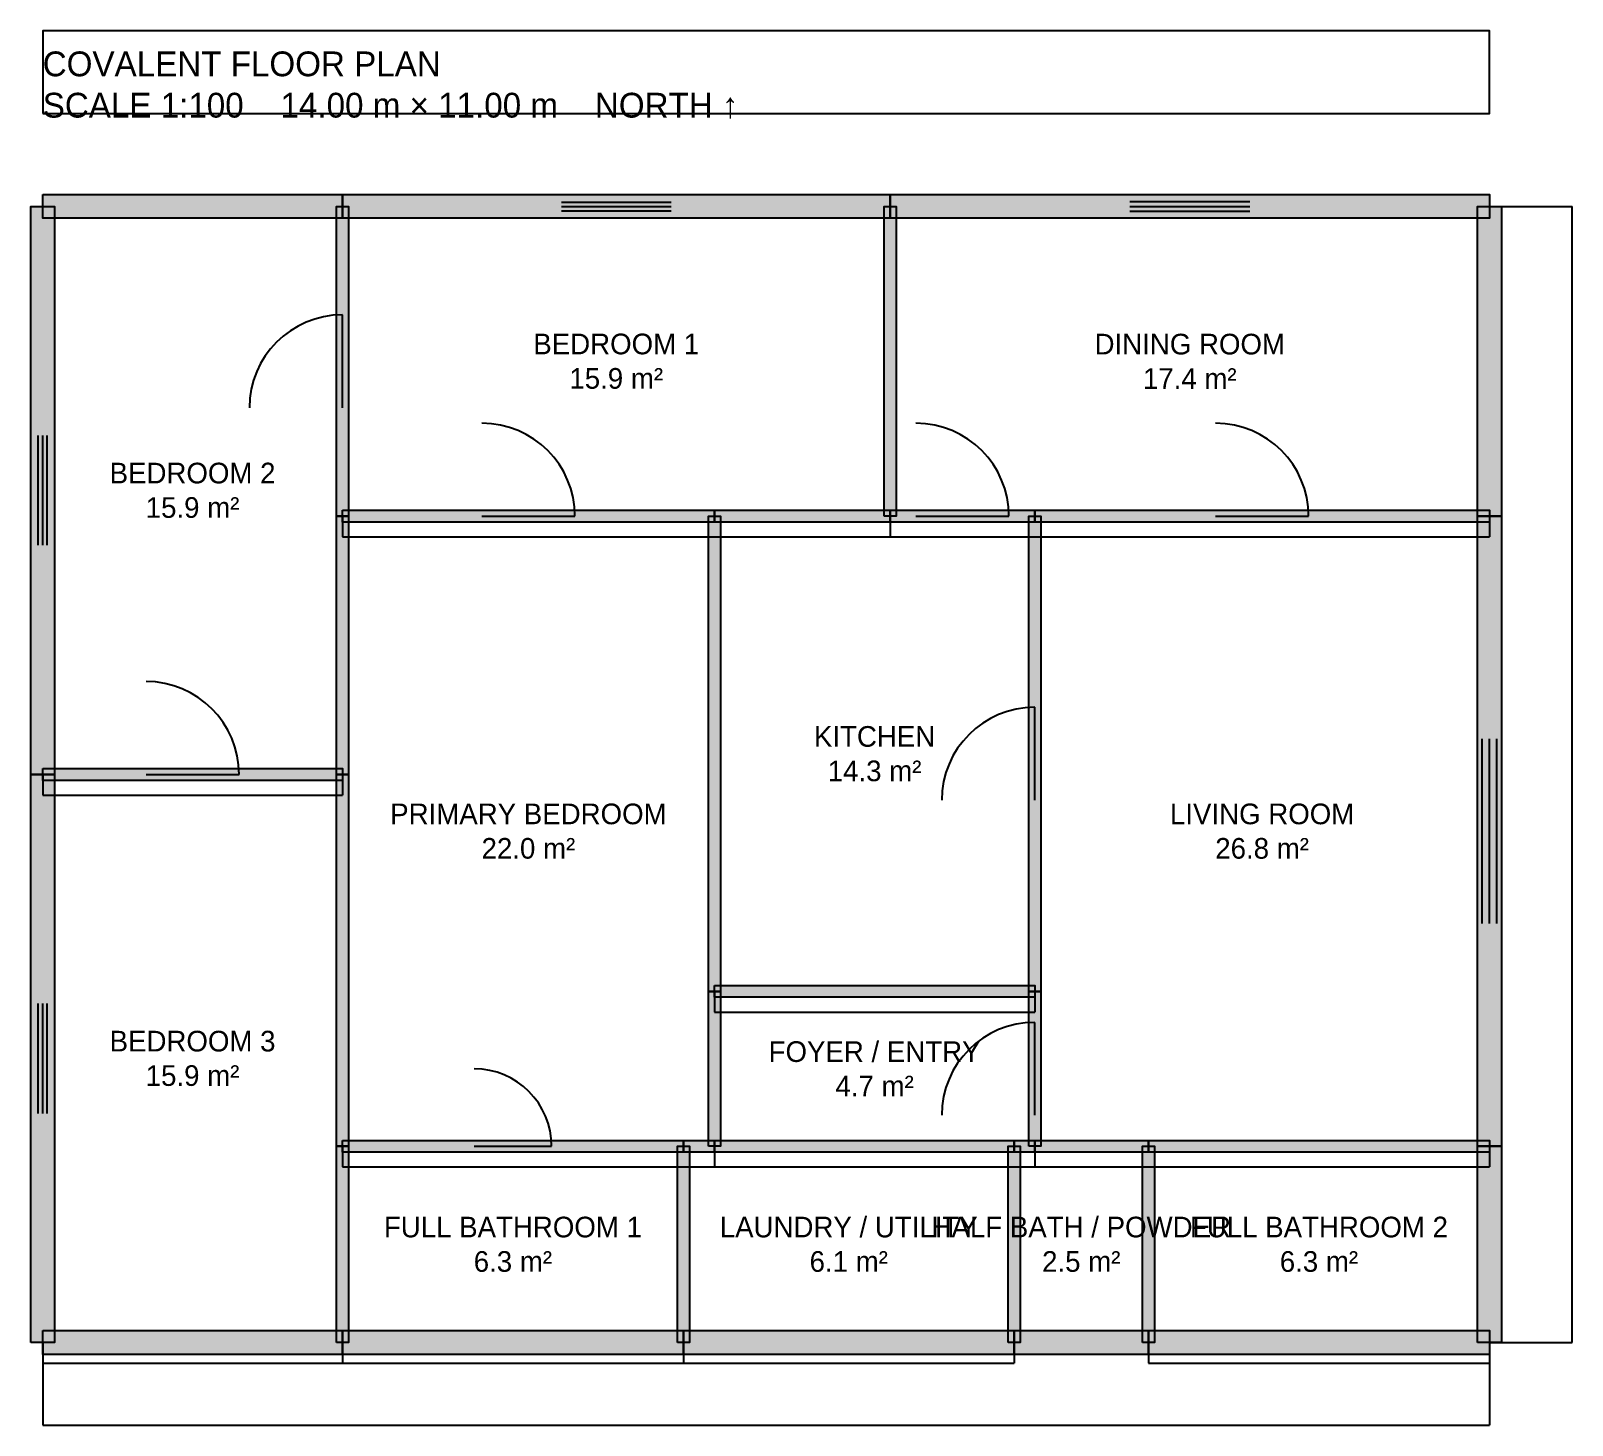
# Model space of a CAD drawing. Header units: millimetres. Extents: x -115 to 14800, y -800 to 12700.
import ezdxf

# ---------------------------------------------------------------- set-up
doc = ezdxf.new("R2010")
doc.units = ezdxf.units.MM
for name, color, linetype in [('A-ANNO-DIMS', 3, 'Continuous'), ('A-ANNO-TTLB', 7, 'Continuous'), ('A-AREA-IDEN', 2, 'Continuous'), ('A-DOOR', 1, 'Continuous'), ('A-GLAZ', 4, 'Continuous'), ('A-WALL', 7, 'Continuous'), ('A-WALL-EXTR', 7, 'Continuous')]:
    doc.layers.add(name, color=color, linetype=linetype)
doc.styles.add('OpenSansCondensed-Light', font='OpenSansCondensed-Light.ttf')
doc.dimstyles.new('EZDXF', dxfattribs={"dimtxt": 0.25, "dimasz": 0.175, "dimexe": 0.375, "dimexo": 0.125, "dimgap": 0.1, "dimtad": 1, "dimlfac": 100, "dimzin": 12, "dimdsep": 46, "dimtxsty": 'OpenSansCondensed-Light', "dimblk": 'ARCHTICK', "dimcen": 2.5, "dimazin": 3, "dimtfac": 0.5, "dimtmove": 2, "dimatfit": 3})

# ---------------------------------------------------------------- blocks, each defined once
blk = doc.blocks.new('DOOR')
at = {"layer": 'A-DOOR'}
blk.add_line((0, 0), (1, 0), dxfattribs=at)
blk.add_arc((0, 0), 1, 0, 90, dxfattribs=at)
blk = doc.blocks.new('WINDOW')
at = {"layer": 'A-GLAZ'}
for p, q in [((0, 0.04), (1, 0.04)), ((0, 0), (1, 0)), ((0, -0.04), (1, -0.04))]:
    blk.add_line(p, q, dxfattribs=at)
blk = doc.blocks.new('_ARCHTICK')
at = {"color": 0, "linetype": 'BYBLOCK', "const_width": 0.15}
blk.add_lwpolyline([(-0.5, -0.5), (0.5, 0.5)], dxfattribs=at)

msp = doc.modelspace()

# ---------------------------------------------------------------- hatches: boundary and pattern name
at = {"layer": 'A-WALL'}
for points in [[(2842.5, 8000), (2842.5, 11000), (2957.5, 11000), (2957.5, 8000)], [(8142.5, 8000), (8142.5, 11000), (8257.5, 11000), (8257.5, 8000)], [(2900, 8057.5), (6500, 8057.5), (6500, 7942.5), (2900, 7942.5)], [(6500, 8057.5), (8200, 8057.5), (8200, 7942.5), (6500, 7942.5)], [(8200, 8057.5), (9600, 8057.5), (9600, 7942.5), (8200, 7942.5)], [(9600, 8057.5), (14000, 8057.5), (14000, 7942.5), (9600, 7942.5)], [(2842.5, 5500), (2842.5, 8000), (2957.5, 8000), (2957.5, 5500)], [(6442.5, 3400), (6442.5, 8000), (6557.5, 8000), (6557.5, 3400)], [(9542.5, 3400), (9542.5, 8000), (9657.5, 8000), (9657.5, 3400)], [(0, 5557.5), (2900, 5557.5), (2900, 5442.5), (0, 5442.5)], [(2842.5, 1900), (2842.5, 5500), (2957.5, 5500), (2957.5, 1900)], [(6500, 3457.5), (9600, 3457.5), (9600, 3342.5), (6500, 3342.5)], [(6442.5, 1900), (6442.5, 3400), (6557.5, 3400), (6557.5, 1900)], [(9542.5, 1900), (9542.5, 3400), (9657.5, 3400), (9657.5, 1900)], [(2900, 1957.5), (6200, 1957.5), (6200, 1842.5), (2900, 1842.5)], [(6200, 1957.5), (6500, 1957.5), (6500, 1842.5), (6200, 1842.5)], [(6500, 1957.5), (9400, 1957.5), (9400, 1842.5), (6500, 1842.5)], [(9400, 1957.5), (9600, 1957.5), (9600, 1842.5), (9400, 1842.5)], [(9600, 1957.5), (10700, 1957.5), (10700, 1842.5), (9600, 1842.5)], [(10700, 1957.5), (14000, 1957.5), (14000, 1842.5), (10700, 1842.5)], [(2842.5, 0), (2842.5, 1900), (2957.5, 1900), (2957.5, 0)], [(6142.5, 0), (6142.5, 1900), (6257.5, 1900), (6257.5, 0)], [(9342.5, 0), (9342.5, 1900), (9457.5, 1900), (9457.5, 0)], [(10642.5, 0), (10642.5, 1900), (10757.5, 1900), (10757.5, 0)]]:
    msp.add_hatch(color=7, dxfattribs=at).paths.add_polyline_path(points)
at = {"layer": 'A-WALL-EXTR'}
for points in [[(0, 11115), (2900, 11115), (2900, 10885), (0, 10885)], [(2900, 11115), (8200, 11115), (8200, 10885), (2900, 10885)], [(8200, 11115), (14000, 11115), (14000, 10885), (8200, 10885)], [(-115, 5500), (-115, 11000), (115, 11000), (115, 5500)], [(13885, 8000), (13885, 11000), (14115, 11000), (14115, 8000)], [(13885, 1900), (13885, 8000), (14115, 8000), (14115, 1900)], [(-115, 0), (-115, 5500), (115, 5500), (115, 0)], [(13885, 0), (13885, 1900), (14115, 1900), (14115, 0)], [(0, 115), (2900, 115), (2900, -115), (0, -115)], [(2900, 115), (6200, 115), (6200, -115), (2900, -115)], [(6200, 115), (9400, 115), (9400, -115), (6200, -115)], [(9400, 115), (10700, 115), (10700, -115), (9400, -115)], [(10700, 115), (14000, 115), (14000, -115), (10700, -115)]]:
    msp.add_hatch(color=7, dxfattribs=at).paths.add_polyline_path(points)

# ---------------------------------------------------------------- linework, layer by layer
at = {"layer": 'A-ANNO-TTLB'}
msp.add_lwpolyline([(0, 11900), (14000, 11900), (14000, 12700), (0, 12700)], close=True, dxfattribs=at)
at = {"layer": 'A-WALL'}
for points in [[(2842.5, 8000), (2842.5, 11000), (2957.5, 11000), (2957.5, 8000)], [(8142.5, 8000), (8142.5, 11000), (8257.5, 11000), (8257.5, 8000)], [(2900, 8057.5), (6500, 8057.5), (6500, 7942.5), (2900, 7942.5)], [(6500, 8057.5), (8200, 8057.5), (8200, 7942.5), (6500, 7942.5)], [(8200, 8057.5), (9600, 8057.5), (9600, 7942.5), (8200, 7942.5)], [(9600, 8057.5), (14000, 8057.5), (14000, 7942.5), (9600, 7942.5)], [(2842.5, 5500), (2842.5, 8000), (2957.5, 8000), (2957.5, 5500)], [(6442.5, 3400), (6442.5, 8000), (6557.5, 8000), (6557.5, 3400)], [(9542.5, 3400), (9542.5, 8000), (9657.5, 8000), (9657.5, 3400)], [(0, 5557.5), (2900, 5557.5), (2900, 5442.5), (0, 5442.5)], [(2842.5, 1900), (2842.5, 5500), (2957.5, 5500), (2957.5, 1900)], [(6500, 3457.5), (9600, 3457.5), (9600, 3342.5), (6500, 3342.5)], [(6442.5, 1900), (6442.5, 3400), (6557.5, 3400), (6557.5, 1900)], [(9542.5, 1900), (9542.5, 3400), (9657.5, 3400), (9657.5, 1900)], [(2900, 1957.5), (6200, 1957.5), (6200, 1842.5), (2900, 1842.5)], [(6200, 1957.5), (6500, 1957.5), (6500, 1842.5), (6200, 1842.5)], [(6500, 1957.5), (9400, 1957.5), (9400, 1842.5), (6500, 1842.5)], [(9400, 1957.5), (9600, 1957.5), (9600, 1842.5), (9400, 1842.5)], [(9600, 1957.5), (10700, 1957.5), (10700, 1842.5), (9600, 1842.5)], [(10700, 1957.5), (14000, 1957.5), (14000, 1842.5), (10700, 1842.5)], [(2842.5, 0), (2842.5, 1900), (2957.5, 1900), (2957.5, 0)], [(6142.5, 0), (6142.5, 1900), (6257.5, 1900), (6257.5, 0)], [(9342.5, 0), (9342.5, 1900), (9457.5, 1900), (9457.5, 0)], [(10642.5, 0), (10642.5, 1900), (10757.5, 1900), (10757.5, 0)]]:
    msp.add_lwpolyline(points, close=True, dxfattribs=at)
at = {"layer": 'A-WALL-EXTR'}
for points in [[(0, 11115), (2900, 11115), (2900, 10885), (0, 10885)], [(2900, 11115), (8200, 11115), (8200, 10885), (2900, 10885)], [(8200, 11115), (14000, 11115), (14000, 10885), (8200, 10885)], [(-115, 5500), (-115, 11000), (115, 11000), (115, 5500)], [(13885, 8000), (13885, 11000), (14115, 11000), (14115, 8000)], [(13885, 1900), (13885, 8000), (14115, 8000), (14115, 1900)], [(-115, 0), (-115, 5500), (115, 5500), (115, 0)], [(13885, 0), (13885, 1900), (14115, 1900), (14115, 0)], [(0, 115), (2900, 115), (2900, -115), (0, -115)], [(2900, 115), (6200, 115), (6200, -115), (2900, -115)], [(6200, 115), (9400, 115), (9400, -115), (6200, -115)], [(9400, 115), (10700, 115), (10700, -115), (9400, -115)], [(10700, 115), (14000, 115), (14000, -115), (10700, -115)]]:
    msp.add_lwpolyline(points, close=True, dxfattribs=at)

# ---------------------------------------------------------------- block references
at = {"layer": 'A-DOOR', "xscale": 900, "yscale": 900, "rotation": 90}
for p in [(2900, 9050), (9600, 5250), (9600, 2200)]:
    msp.add_blockref('DOOR', p, dxfattribs=at)
at = {"layer": 'A-DOOR'}
for p, xscale, yscale in [((4250, 8000), 900, 900), ((8450, 8000), 900, 900), ((11350, 8000), 900, 900), ((1000, 5500), 900, 900), ((4175, 1900), 750, 750)]:
    msp.add_blockref('DOOR', p, dxfattribs=dict(at, xscale=xscale, yscale=yscale))
at = {"layer": 'A-GLAZ'}
for p, xscale, yscale in [((5020, 11000), 1060, 1060), ((10520, 11000), 1160, 1160)]:
    msp.add_blockref('WINDOW', p, dxfattribs=dict(at, xscale=xscale, yscale=yscale))
at = {"layer": 'A-GLAZ', "rotation": 90}
for p, xscale, yscale in [((0, 7718.5), 1063, 1063), ((14000, 4055.5), 1789, 1789), ((0, 2218.5), 1063, 1063)]:
    msp.add_blockref('WINDOW', p, dxfattribs=dict(at, xscale=xscale, yscale=yscale))

# ---------------------------------------------------------------- texts
at = {"layer": 'A-ANNO-TTLB', "insert": (0, 12500), "char_height": 240, "attachment_point": 1}
msp.add_mtext('COVALENT FLOOR PLAN\\PSCALE 1:100    14.00 m × 11.00 m    NORTH ↑', dxfattribs=at)
at = {"layer": 'A-AREA-IDEN', "char_height": 200, "attachment_point": 5}
for s, insert in [('BEDROOM 1\\P15.9 m²', (5550, 9500)), ('DINING ROOM\\P17.4 m²', (11100, 9500)), ('BEDROOM 2\\P15.9 m²', (1450, 8250)), ('KITCHEN\\P14.3 m²', (8050, 5700)), ('PRIMARY BEDROOM\\P22.0 m²', (4700, 4950)), ('LIVING ROOM\\P26.8 m²', (11800, 4950)), ('BEDROOM 3\\P15.9 m²', (1450, 2750)), ('FOYER / ENTRY\\P4.7 m²', (8050, 2650)), ('FULL BATHROOM 1\\P6.3 m²', (4550, 950)), ('LAUNDRY / UTILITY\\P6.1 m²', (7800, 950)), ('HALF BATH / POWDER\\P2.5 m²', (10050, 950)), ('FULL BATHROOM 2\\P6.3 m²', (12350, 950))]:
    msp.add_mtext(s, dxfattribs=dict(at, insert=insert))

# ---------------------------------------------------------------- dimensions: what is measured, and where the dimension line sits
at = {"layer": 'A-ANNO-DIMS'}
msp.add_linear_dim(base=(14800, 0), p1=(14000, 0), p2=(14000, 11000), angle=90, dimstyle='EZDXF', dxfattribs=at).render()
at = {"layer": 'A-ANNO-DIMS', "color": 3}
for base, p1, p2 in [((2900, 7800), (2900, 8000), (8200, 8000)), ((8200, 7800), (8200, 8000), (14000, 8000)), ((0, 5300), (0, 5500), (2900, 5500)), ((6500, 3200), (6500, 3400), (9600, 3400)), ((2900, 1700), (2900, 1900), (6500, 1900)), ((6500, 1700), (6500, 1900), (9600, 1900)), ((9600, 1700), (9600, 1900), (14000, 1900)), ((0, -200), (0, 0), (2900, 0)), ((2900, -200), (2900, 0), (6200, 0)), ((6200, -200), (6200, 0), (9400, 0)), ((10700, -200), (10700, 0), (14000, 0))]:
    msp.add_linear_dim(base=base, p1=p1, p2=p2, dimstyle='EZDXF', dxfattribs=at).render()
at = {"layer": 'A-ANNO-DIMS'}
msp.add_linear_dim(base=(0, -800), p1=(0, 0), p2=(14000, 0), dimstyle='EZDXF', dxfattribs=at).render()

doc.saveas('drawing.dxf')
